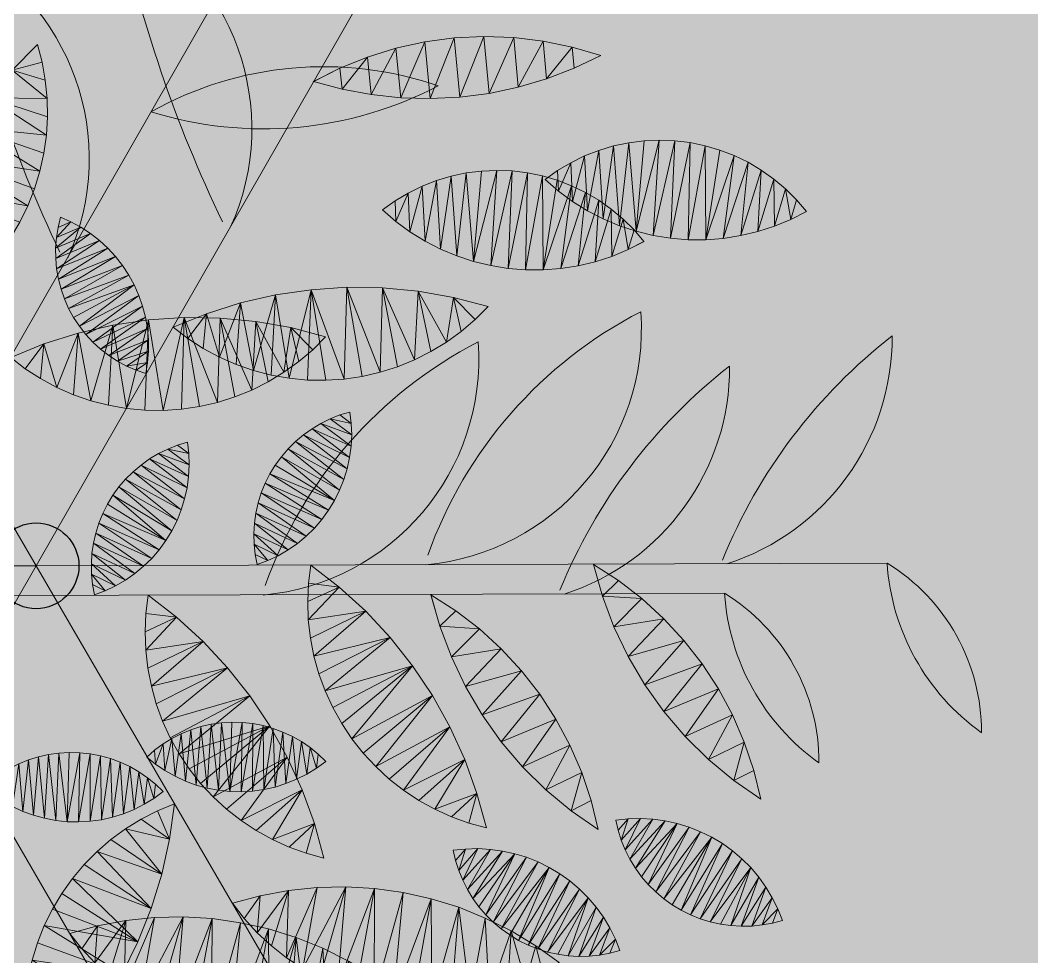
# Model space of a CAD drawing. Header units: metres. Extents: x -2858 to 512, y -1995 to 1252.
# Drawn here: x -513.494 to -512.314, y 400.945 to 402.038 of the extents above; entities that cross this region are included whole.
import ezdxf
from ezdxf.lldxf.tags import DXFTag

# ---------------------------------------------------------------- set-up
doc = ezdxf.new("R2010")
doc.units = ezdxf.units.M
doc.header["$PDMODE"] = 33
doc.header["$PDSIZE"] = 0.1
for name, color, linetype in [('Calque commun', 7, 'Continuous'), ('Calque14', 7, 'Continuous'), ('Calque19', 7, 'Continuous')]:
    doc.layers.add(name, color=color, linetype=linetype)
tags = doc.linetypes.add('HIDDENX2', pattern=[0.75, 0.5, -0.25]).pattern_tags.tags
tags[6:7] = [DXFTag(74, 4), DXFTag(75, 0), DXFTag(340, '0'), DXFTag(46, 1.0), DXFTag(50, 0.0), DXFTag(44, 0.0), DXFTag(45, 0.0)]
tags[4:5] = [DXFTag(74, 4), DXFTag(75, 0), DXFTag(340, '0'), DXFTag(46, 1.0), DXFTag(50, 0.0), DXFTag(44, 0.0), DXFTag(45, 0.0)]

# ---------------------------------------------------------------- blocks, each defined once
blk = doc.blocks.new('hatch2')
at = {"layer": 'Calque commun', "color": 6, "linetype": 'Continuous', "lineweight": 9}
mesh = blk.add_polyface(dxfattribs=at)
corners = [(-25.9653, -31.5507), (-32.5653, -31.5507), (-32.5653, -29.7153), (-25.9653, -28.4153), (-39.1748, -29.7153), (-32.5653, -22.3507), (-39.1748, -20.5153), (-25.9653, -22.3507), (-19.3559, -28.4153), (-25.9653, -19.2153), (-19.3559, -19.2153), (-32.5653, -20.5153)]
mesh.append_faces([[corners[k] for k in face] for face in [(0, 2, 3), (6, 5, 4), (8, 7, 10)]], dxfattribs={"vtx0": -1, "vtx1": -1, "color": 6})
mesh.append_faces([[corners[k] for k in face] for face in [(3, 2, 5)]], dxfattribs={"vtx0": -1, "vtx1": -1, "vtx2": -1, "color": 6})
mesh.append_faces([[corners[k] for k in face] for face in [(3, 5, 7)]], dxfattribs={"vtx0": -1, "vtx2": -1, "color": 6})
mesh.append_faces([[corners[k] for k in face] for face in [(11, 5, 6)]], dxfattribs={"vtx1": -1, "color": 6})
mesh.append_faces([[corners[k] for k in face] for face in [(2, 4, 5), (8, 3, 7)]], dxfattribs={"vtx1": -1, "vtx2": -1, "color": 6})
mesh.append_faces([[corners[k] for k in face] for face in [(0, 1, 2), (7, 9, 10)]], dxfattribs={"vtx2": -1, "color": 6})
blk = doc.blocks.new('toitvilla13')
at = {"layer": 'Calque commun', "color": 0, "linetype": 'ByBlock', "lineweight": -2}
blk.add_blockref('hatch2', (0, 0), dxfattribs=at)
at = {"layer": 'Calque commun', "color": 9, "linetype": 'HIDDENX2', "lineweight": 18}
mesh = blk.add_polyface(dxfattribs=at)
corners = [(-32.5653, -22.3507), (-39.1748, -20.5153), (-39.1748, -29.7153), (-33.3448, -29.7153), (-24.6321, -28.4153), (-19.3559, -28.4153), (-25.9653, -22.3507), (-19.3559, -19.2153), (-32.5653, -29.7153), (-25.9653, -31.5507), (-25.9653, -28.4153), (-32.5653, -20.5153), (-32.5653, -31.5507), (-25.9653, -19.2153)]
mesh.append_faces([[corners[k] for k in face] for face in [(7, 6, 5), (8, 0, 3), (4, 6, 10)]], dxfattribs={"vtx0": -1, "vtx1": -1, "color": 9})
mesh.append_faces([[corners[k] for k in face] for face in [(8, 10, 0)]], dxfattribs={"vtx0": -1, "vtx1": -1, "vtx2": -1, "color": 9})
mesh.append_faces([[corners[k] for k in face] for face in [(0, 1, 2), (8, 9, 10), (10, 6, 0)]], dxfattribs={"vtx0": -1, "vtx2": -1, "color": 9})
mesh.append_faces([[corners[k] for k in face] for face in [(2, 3, 0), (4, 5, 6)]], dxfattribs={"vtx1": -1, "vtx2": -1, "color": 9})
mesh.append_faces([[corners[k] for k in face] for face in [(0, 11, 1), (8, 12, 9), (7, 13, 6)]], dxfattribs={"vtx2": -1, "color": 9})
blk = doc.blocks.new('PointTopo_SPE')
at = {"layer": 'Calque commun', "color": 1, "linetype": 'ByBlock', "lineweight": -2}
blk.add_point((0, 0), dxfattribs=at)
blk = doc.blocks.new('SPE33')
at = {"layer": 'Calque19', "color": 34, "linetype": 'Continuous', "lineweight": 9}
for p, q in [((0, 0), (0.3064, 0.9445)), ((-0.6647, 0.7378), (0, 0)), ((0.9716, 0.2069), (0, 0)), ((0, 0), (-0.9711, -0.2069)), ((-0.3064, -0.9445), (0, 0)), ((0, 0), (0.6647, -0.7376))]:
    blk.add_line(p, q, dxfattribs=at)
at = {"layer": 'Calque19', "color": 102, "linetype": 'Continuous', "lineweight": 9, "flags": 128}
for points in [[(-0.5393, 0.5989), (-0.5393, 0.5989, 0.327473), (-0.8663, 0.5653), (-0.8663, 0.5653, 0.131285), (-0.5393, 0.5922)], [(-0.3041, 0.3379), (-0.3041, 0.3379, 0.408885), (-0.6916, 0.3279), (-0.6916, 0.3279, 0.190387), (-0.3142, 0.3323)], [(-0.4452, -0.0944), (-0.4452, -0.0944, 0.407196), (-0.63, -0.436), (-0.63, -0.436, 0.059849), (-0.4441, -0.1056)]]:
    blk.add_lwpolyline(points, format="xyb", dxfattribs=at)
at = {"layer": 'Calque19', "color": 102, "linetype": 'Continuous', "lineweight": 9}
for centre, radius, start, end in [((-0.4376, 0.779), 0.2309, 131.5857, 190.2892), ((-0.8538, 0.9229), 0.2646, 315.6147, 6.2602)]:
    blk.add_arc(centre, radius, start, end, dxfattribs=at)
mesh = blk.add_polyface(dxfattribs=at)
corners = [(-0.2943, 0.8273), (-0.2927, 0.8129), (-0.206, 0.8407), (-0.1991, 0.8048), (-0.2861, 0.7847), (-0.1988, 0.7926), (-0.29, 0.7987), (-0.2232, 0.7119), (-0.2169, 0.7224), (-0.2409, 0.7116), (-0.2509, 0.7221), (-0.2116, 0.7334), (-0.2036, 0.7564), (-0.268, 0.7454), (-0.2071, 0.7447), (-0.2919, 0.8705), (-0.228, 0.884), (-0.2356, 0.8935), (-0.2027, 0.8289), (-0.2212, 0.8739), (-0.2939, 0.8562), (-0.2599, 0.7334), (-0.2888, 0.8846), (-0.2439, 0.9025), (-0.2845, 0.8984), (-0.2751, 0.758), (-0.2152, 0.8632), (-0.2792, 0.9119), (-0.2529, 0.9107), (-0.2625, 0.9182), (-0.2102, 0.8521), (-0.1994, 0.7804), (-0.201, 0.7683), (-0.2947, 0.8417), (-0.2005, 0.8169), (-0.2302, 0.7019), (-0.2812, 0.7711), (-0.2727, 0.9248)]
mesh.append_faces([[corners[k] for k in face] for face in [(3, 4, 5), (12, 13, 14), (6, 18, 1), (22, 23, 24), (19, 20, 26), (30, 0, 2), (31, 25, 32), (28, 24, 23), (5, 36, 31), (10, 11, 21)]], dxfattribs={"vtx0": -1, "vtx1": -1, "color": 102})
mesh.append_faces([[corners[k] for k in face] for face in [(10, 8, 11), (15, 16, 17), (12, 25, 13), (27, 28, 29), (26, 20, 33), (6, 34, 18), (6, 3, 34), (22, 17, 23), (5, 4, 36), (31, 36, 25), (27, 29, 37), (30, 33, 0)]], dxfattribs={"vtx0": -1, "vtx2": -1, "color": 102})
mesh.append_faces([[corners[k] for k in face] for face in [(0, 1, 2), (6, 4, 3), (7, 8, 9), (19, 16, 20), (13, 21, 14), (11, 14, 21), (15, 20, 16), (18, 2, 1), (12, 32, 25), (27, 24, 28), (30, 26, 33), (10, 9, 8), (22, 15, 17)]], dxfattribs={"vtx1": -1, "vtx2": -1, "color": 102})
mesh.append_faces([[corners[k] for k in face] for face in [(9, 35, 7)]], dxfattribs={"vtx2": -1, "color": 102})
mesh = blk.add_polyface(dxfattribs=at)
corners = [(-0.4431, 0.5523), (-0.4406, 0.5178), (-0.4145, 0.5159), (-0.4332, 0.6555), (-0.362, 0.6591), (-0.4242, 0.689), (-0.3565, 0.7737), (-0.3979, 0.753), (-0.355, 0.7354), (-0.3821, 0.5852), (-0.3704, 0.6217), (-0.4394, 0.6214), (-0.4351, 0.4835), (-0.4124, 0.7215), (-0.3568, 0.6971), (-0.3968, 0.5498), (-0.4427, 0.5869), (-0.3612, 0.8117), (-0.3808, 0.7831)]
mesh.append_faces([[corners[k] for k in face] for face in [(3, 4, 5), (6, 7, 8), (12, 2, 1), (8, 13, 14), (15, 0, 2), (14, 5, 4)]], dxfattribs={"vtx0": -1, "vtx1": -1, "color": 102})
mesh.append_faces([[corners[k] for k in face] for face in [(3, 10, 4), (15, 16, 0), (14, 13, 5), (6, 18, 7), (8, 7, 13), (9, 11, 16)]], dxfattribs={"vtx0": -1, "vtx2": -1, "color": 102})
mesh.append_faces([[corners[k] for k in face] for face in [(0, 1, 2), (9, 10, 11), (3, 11, 10), (6, 17, 18), (15, 9, 16)]], dxfattribs={"vtx1": -1, "vtx2": -1, "color": 102})
mesh = blk.add_polyface(dxfattribs=at)
corners = [(-0.0586, 0.7301), (-0.0195, 0.7489), (-0.0406, 0.7571), (0.0007, 0.739), (-0.0524, 0.6971), (0.0386, 0.7146), (0.0202, 0.7276), (-0.0435, 0.6647), (-0.0321, 0.6332), (0.0559, 0.7001), (0.0858, 0.472), (0.1124, 0.4516), (0.1468, 0.4779), (0.0867, 0.6672), (-0.0181, 0.6026), (0.1001, 0.649), (0.1221, 0.6097), (0.017, 0.5454), (0.1306, 0.5888), (-0.0017, 0.5733), (0.1119, 0.6298), (0.0609, 0.4946), (0.1425, 0.5453), (0.0379, 0.5191), (0.072, 0.6843), (0.1472, 0.5005), (0.1458, 0.523), (0.1374, 0.5673), (-0.0622, 0.7635), (0.1446, 0.4555), (0.1406, 0.4333)]
mesh.append_faces([[corners[k] for k in face] for face in [(5, 8, 9), (13, 14, 15), (16, 17, 18), (21, 22, 23), (24, 14, 13), (19, 15, 14), (3, 4, 6), (7, 6, 4), (18, 23, 27)]], dxfattribs={"vtx0": -1, "vtx1": -1, "color": 102})
mesh.append_faces([[corners[k] for k in face] for face in [(0, 1, 2), (5, 7, 8), (19, 20, 15), (10, 25, 26), (18, 17, 23), (0, 2, 28), (24, 8, 14), (21, 26, 22), (23, 22, 27), (10, 12, 25), (29, 11, 30)]], dxfattribs={"vtx0": -1, "vtx2": -1, "color": 102})
mesh.append_faces([[corners[k] for k in face] for face in [(3, 1, 4), (5, 6, 7), (10, 11, 12), (24, 9, 8), (19, 17, 20), (21, 10, 26), (0, 4, 1), (29, 12, 11), (16, 20, 17)]], dxfattribs={"vtx1": -1, "vtx2": -1, "color": 102})
mesh = blk.add_polyface(dxfattribs=at)
corners = [(-0.1969, 0.2504), (-0.2175, 0.2801), (-0.2145, 0.2383), (-0.0988, 0.5362), (-0.1653, 0.5235), (-0.094, 0.5153), (-0.1804, 0.264), (-0.2171, 0.3219), (-0.1378, 0.3118), (-0.2133, 0.3637), (-0.1507, 0.2947), (-0.0898, 0.4515), (-0.1958, 0.4455), (-0.0918, 0.4302), (-0.1263, 0.3298), (-0.0955, 0.4091), (-0.2062, 0.405), (-0.1008, 0.3884), (-0.1649, 0.2787), (-0.1821, 0.4851), (-0.0895, 0.4729), (-0.1454, 0.5604), (-0.1163, 0.3486), (-0.1078, 0.3682), (-0.0909, 0.4942), (-0.1131, 0.5764), (-0.1227, 0.5955), (-0.1052, 0.5566)]
mesh.append_faces([[corners[k] for k in face] for face in [(3, 4, 5), (6, 1, 0), (7, 8, 9), (11, 12, 13), (14, 9, 8), (15, 16, 17), (17, 16, 23), (19, 24, 4), (25, 21, 27)]], dxfattribs={"vtx0": -1, "vtx1": -1, "color": 102})
mesh.append_faces([[corners[k] for k in face] for face in [(0, 1, 2), (7, 10, 8), (15, 12, 16), (19, 11, 20), (3, 21, 4), (16, 22, 23), (25, 26, 21), (7, 18, 10), (19, 20, 24)]], dxfattribs={"vtx0": -1, "vtx2": -1, "color": 102})
mesh.append_faces([[corners[k] for k in face] for face in [(7, 1, 18), (19, 12, 11), (16, 9, 22), (15, 13, 12), (24, 5, 4), (3, 27, 21), (14, 22, 9), (6, 18, 1)]], dxfattribs={"vtx1": -1, "vtx2": -1, "color": 102})
mesh = blk.add_polyface(dxfattribs=at)
corners = [(-0.0243, 0.3013), (0.0368, 0.3541), (-0.0315, 0.3112), (0.0801, 0.245), (0.0794, 0.2583), (0.068, 0.2465), (-0.0164, 0.292), (-0.0078, 0.2834), (0.0454, 0.344), (-0.0052, 0.3867), (-0.0512, 0.3556), (-0.0476, 0.3439), (0.066, 0.3098), (0.0115, 0.2685), (0.022, 0.2622), (0.0601, 0.3217), (0.0015, 0.2755), (0.0532, 0.3332), (0.0171, 0.3722), (0.0063, 0.3799), (-0.0432, 0.3326), (-0.0378, 0.3217), (0.0273, 0.3636), (0.0709, 0.2974), (-0.0296, 0.3974), (-0.0424, 0.4013), (-0.0553, 0.3796), (0.0329, 0.2569), (-0.0559, 0.3918), (0.056, 0.249), (0.0777, 0.2715), (-0.0555, 0.404), (-0.0555, 0.404), (0.0748, 0.2846), (0.0443, 0.2525), (-0.0172, 0.3926), (-0.0537, 0.3675)]
mesh.append_faces([[corners[k] for k in face] for face in [(0, 1, 2), (13, 15, 16), (12, 14, 23), (9, 11, 19), (28, 25, 31), (17, 16, 15), (33, 34, 30), (6, 8, 0), (22, 2, 1), (21, 18, 20), (29, 30, 34), (24, 36, 35)]], dxfattribs={"vtx0": -1, "vtx1": -1, "color": 102})
mesh.append_faces([[corners[k] for k in face] for face in [(9, 10, 11), (12, 13, 14), (21, 22, 18), (29, 4, 30), (33, 27, 34), (24, 26, 36), (0, 8, 1), (17, 7, 16)]], dxfattribs={"vtx0": -1, "vtx2": -1, "color": 102})
mesh.append_faces([[corners[k] for k in face] for face in [(3, 4, 5), (6, 7, 8), (17, 8, 7), (18, 19, 20), (24, 25, 26), (14, 27, 23), (28, 26, 25), (9, 35, 10), (29, 5, 4), (36, 10, 35), (21, 2, 22), (33, 23, 27), (11, 20, 19), (12, 15, 13)]], dxfattribs={"vtx1": -1, "vtx2": -1, "color": 102})
mesh.append_faces([[corners[k] for k in face] for face in [(25, 32, 31)]], dxfattribs={"vtx2": -1, "color": 102})
mesh = blk.add_polyface(dxfattribs=at)
corners = [(0.1588, 0.2825), (0.1338, 0.3288), (0.1383, 0.2886), (0.2649, 0.2775), (0.2859, 0.2815), (0.2476, 0.3812), (0.329, 0.4003), (0.3646, 0.3139), (0.3824, 0.3258), (0.2436, 0.2751), (0.2083, 0.3668), (0.4124, 0.4061), (0.3705, 0.4049), (0.4148, 0.3536), (0.3064, 0.2872), (0.3265, 0.2946), (0.3459, 0.3035), (0.2879, 0.3924), (0.3991, 0.3391), (0.1703, 0.3493), (0.2223, 0.2744), (0.1184, 0.2962), (0.4424, 0.3862), (0.4541, 0.404), (0.1797, 0.2782), (0.2009, 0.2754), (0.0991, 0.3055), (0.4292, 0.3693)]
mesh.append_faces([[corners[k] for k in face] for face in [(0, 1, 2), (14, 5, 4), (6, 8, 12), (2, 1, 21), (11, 22, 23), (20, 10, 25), (26, 21, 1), (24, 19, 0), (3, 5, 9)]], dxfattribs={"vtx0": -1, "vtx1": -1, "color": 102})
mesh.append_faces([[corners[k] for k in face] for face in [(6, 7, 8), (9, 5, 10), (14, 17, 5), (12, 8, 18), (6, 16, 7), (12, 18, 13), (25, 10, 19), (11, 13, 27), (11, 27, 22)]], dxfattribs={"vtx0": -1, "vtx2": -1, "color": 102})
mesh.append_faces([[corners[k] for k in face] for face in [(3, 4, 5), (11, 12, 13), (15, 16, 17), (19, 1, 0), (20, 9, 10), (14, 15, 17), (24, 25, 19), (6, 17, 16)]], dxfattribs={"vtx1": -1, "vtx2": -1, "color": 102})
mesh = blk.add_polyface(dxfattribs=at)
corners = [(-0.8047, 0.3284), (-0.886, 0.2546), (-0.7911, 0.3131), (-0.7378, 0.2032), (-0.7833, 0.1579), (-0.7342, 0.1829), (-0.8701, 0.3776), (-0.9111, 0.3582), (-0.9105, 0.3403), (-0.8196, 0.3426), (-0.905, 0.3048), (-0.9, 0.2876), (-0.743, 0.223), (-0.7993, 0.166), (-0.8524, 0.3673), (-0.9085, 0.3224), (-0.7319, 0.1419), (-0.7323, 0.1625), (-0.7495, 0.1458), (-0.7666, 0.1512), (-0.8355, 0.3556), (-0.8667, 0.2243), (-0.7787, 0.2967), (-0.877, 0.2391), (-0.7579, 0.2613), (-0.7676, 0.2794), (-0.8552, 0.2105), (-0.8886, 0.3865), (-0.9078, 0.3939), (-0.9102, 0.3762), (-0.7497, 0.2425), (-0.8146, 0.1753), (-0.8291, 0.1859), (-0.8937, 0.2708), (-0.8427, 0.1977)]
mesh.append_faces([[corners[k] for k in face] for face in [(0, 1, 2), (3, 4, 5), (19, 5, 4), (21, 22, 23), (26, 25, 21), (30, 31, 12), (23, 2, 1), (9, 11, 0)]], dxfattribs={"vtx0": -1, "vtx1": -1, "color": 102})
mesh.append_faces([[corners[k] for k in face] for face in [(6, 7, 8), (9, 10, 11), (14, 8, 15), (23, 22, 2), (3, 13, 4), (20, 15, 10), (19, 17, 5), (30, 32, 31), (24, 34, 32), (0, 33, 1), (24, 26, 34), (21, 25, 22)]], dxfattribs={"vtx0": -1, "vtx2": -1, "color": 102})
mesh.append_faces([[corners[k] for k in face] for face in [(3, 12, 13), (16, 17, 18), (20, 14, 15), (24, 25, 26), (29, 7, 27), (6, 27, 7), (14, 6, 8), (9, 20, 10), (19, 18, 17), (31, 13, 12), (30, 24, 32), (11, 33, 0)]], dxfattribs={"vtx1": -1, "vtx2": -1, "color": 102})
mesh.append_faces([[corners[k] for k in face] for face in [(27, 28, 29)]], dxfattribs={"vtx2": -1, "color": 102})
mesh = blk.add_polyface(dxfattribs=at)
corners = [(-0.2387, 0.1391), (-0.2277, 0.1442), (-0.2494, 0.2126), (-0.3456, 0.1368), (-0.3492, 0.1808), (-0.3596, 0.1724), (-0.2859, 0.1284), (-0.2891, 0.2086), (-0.302, 0.205), (-0.207, 0.1568), (-0.2229, 0.2097), (-0.2171, 0.1501), (-0.1849, 0.1974), (-0.1972, 0.2025), (-0.1886, 0.1726), (-0.1975, 0.1644), (-0.2738, 0.1296), (-0.3382, 0.1883), (-0.334, 0.1332), (-0.3145, 0.2005), (-0.3101, 0.1289), (-0.298, 0.1281), (-0.2619, 0.1318), (-0.2099, 0.2067), (-0.3568, 0.1414), (-0.3692, 0.1631), (-0.2361, 0.2117), (-0.276, 0.211), (-0.3221, 0.1306), (-0.3266, 0.1949), (-0.1805, 0.1816), (-0.2502, 0.135), (-0.2627, 0.2123), (-0.1731, 0.1912), (-0.3677, 0.1468), (-0.378, 0.1531)]
mesh.append_faces([[corners[k] for k in face] for face in [(9, 10, 11), (14, 13, 15), (26, 11, 10), (6, 8, 21), (0, 32, 31), (24, 25, 34), (31, 27, 22), (19, 21, 8), (29, 20, 19)]], dxfattribs={"vtx0": -1, "vtx1": -1, "color": 102})
mesh.append_faces([[corners[k] for k in face] for face in [(3, 4, 5), (6, 7, 8), (19, 20, 21), (15, 13, 23), (24, 5, 25), (9, 23, 10), (17, 18, 28), (12, 14, 30), (31, 32, 27), (12, 30, 33), (29, 28, 20), (26, 1, 11), (0, 2, 32)]], dxfattribs={"vtx0": -1, "vtx2": -1, "color": 102})
mesh.append_faces([[corners[k] for k in face] for face in [(0, 1, 2), (12, 13, 14), (6, 16, 7), (17, 4, 18), (16, 22, 7), (26, 2, 1), (27, 7, 22), (29, 17, 28), (3, 18, 4), (24, 3, 5), (9, 15, 23), (25, 35, 34)]], dxfattribs={"vtx1": -1, "vtx2": -1, "color": 102})
mesh = blk.add_polyface(dxfattribs=at)
corners = [(-0.339, 0.0369), (-0.4219, -0.0027), (-0.3878, -0.0268), (-0.3308, 0.0172), (-0.5114, 0.0849), (-0.4544, 0.1592), (-0.4736, 0.1686), (-0.514, 0.1827), (-0.5583, 0.154), (-0.5362, 0.1185), (-0.3518, -0.0481), (-0.3142, -0.0664), (-0.3158, -0.0451), (-0.4541, 0.0241), (-0.4021, 0.1223), (-0.484, 0.0533), (-0.5774, 0.1912), (-0.556, 0.1901), (-0.3601, 0.0741), (-0.3488, 0.0559), (-0.436, 0.1484), (-0.4185, 0.136), (-0.3191, -0.0239), (-0.3728, 0.0913), (-0.5348, 0.1872), (-0.3241, -0.0031), (-0.4935, 0.1765), (-0.3868, 0.1074)]
mesh.append_faces([[corners[k] for k in face] for face in [(0, 2, 3), (13, 14, 15), (18, 1, 19), (20, 15, 21), (22, 10, 12), (23, 13, 18), (25, 10, 22), (21, 15, 14), (24, 8, 7), (4, 6, 9), (26, 9, 6)]], dxfattribs={"vtx0": -1, "vtx1": -1, "color": 102})
mesh.append_faces([[corners[k] for k in face] for face in [(0, 1, 2), (4, 5, 6), (7, 8, 9), (4, 20, 5), (25, 2, 10)]], dxfattribs={"vtx0": -1, "vtx2": -1, "color": 102})
mesh.append_faces([[corners[k] for k in face] for face in [(16, 8, 17)]], dxfattribs={"vtx1": -1, "color": 102})
mesh.append_faces([[corners[k] for k in face] for face in [(4, 15, 20), (24, 17, 8), (26, 7, 9), (0, 19, 1), (27, 14, 13), (25, 3, 2), (13, 1, 18), (23, 27, 13)]], dxfattribs={"vtx1": -1, "vtx2": -1, "color": 102})
mesh.append_faces([[corners[k] for k in face] for face in [(10, 11, 12)]], dxfattribs={"vtx2": -1, "color": 102})
mesh = blk.add_polyface(dxfattribs=at)
corners = [(-0.6526, -0.1049), (-0.6705, -0.0754), (-0.7002, -0.108), (-0.73, -0.0902), (-0.6907, -0.0473), (-0.7582, -0.0699), (-0.7634, 0.0261), (-0.8089, -0.0227), (-0.7373, 0.0035), (-0.8683, 0.0624), (-0.8513, 0.0804), (-0.8831, 0.0938), (-0.713, -0.021), (-0.7845, -0.0474), (-0.8311, 0.004), (-0.8509, 0.0324), (-0.7913, 0.0465), (-0.6691, -0.1233), (-0.6367, -0.1358), (-0.6371, -0.1357), (-0.6371, -0.1357), (-0.8831, 0.0938), (-0.8206, 0.0646)]
mesh.append_faces([[corners[k] for k in face] for face in [(3, 4, 5), (6, 7, 8), (9, 10, 11), (0, 17, 20), (16, 14, 6), (12, 5, 4), (22, 15, 16)]], dxfattribs={"vtx0": -1, "vtx1": -1, "color": 102})
mesh.append_faces([[corners[k] for k in face] for face in [(3, 1, 4), (12, 13, 5), (6, 14, 7), (0, 2, 17), (8, 7, 13), (9, 22, 10)]], dxfattribs={"vtx0": -1, "vtx2": -1, "color": 102})
mesh.append_faces([[corners[k] for k in face] for face in [(0, 1, 2), (3, 2, 1), (15, 14, 16), (12, 8, 13), (19, 20, 17), (9, 15, 22)]], dxfattribs={"vtx1": -1, "vtx2": -1, "color": 102})
mesh.append_faces([[corners[k] for k in face] for face in [(17, 18, 19), (10, 21, 11)]], dxfattribs={"vtx2": -1, "color": 102})
mesh = blk.add_polyface(dxfattribs=at)
corners = [(-0.332, -0.1849), (-0.2667, -0.2038), (-0.3307, -0.1717), (-0.26, -0.1937), (-0.2441, -0.0768), (-0.2637, -0.0613), (-0.2742, -0.0694), (-0.3087, -0.1095), (-0.3151, -0.1211), (-0.2398, -0.1369), (-0.2413, -0.0886), (-0.2841, -0.0783), (-0.242, -0.1488), (-0.2451, -0.1606), (-0.3206, -0.1332), (-0.2491, -0.172), (-0.3292, -0.2245), (-0.3011, -0.2378), (-0.2915, -0.2304), (-0.2394, -0.1006), (-0.2931, -0.088), (-0.3261, -0.2374), (-0.2387, -0.1248), (-0.3013, -0.0984), (-0.2526, -0.0541), (-0.2479, -0.0652), (-0.2386, -0.1127), (-0.3284, -0.1586), (-0.2742, -0.2133), (-0.2541, -0.1831), (-0.325, -0.1457), (-0.3312, -0.2114), (-0.2526, -0.0541), (-0.3113, -0.2443), (-0.322, -0.2501), (-0.2825, -0.2222), (-0.3321, -0.1981), (-0.322, -0.2501)]
mesh.append_faces([[corners[k] for k in face] for face in [(0, 1, 2), (3, 2, 1), (9, 8, 12), (4, 6, 10), (13, 14, 15), (22, 7, 9), (33, 21, 34), (30, 15, 14), (31, 35, 36), (29, 27, 3), (36, 28, 0), (23, 26, 20), (19, 20, 26)]], dxfattribs={"vtx0": -1, "vtx1": -1, "color": 102})
mesh.append_faces([[corners[k] for k in face] for face in [(4, 5, 6), (10, 6, 11), (16, 17, 18), (19, 11, 20), (22, 23, 7), (0, 28, 1), (29, 30, 27), (36, 35, 28), (12, 8, 14), (31, 18, 35)]], dxfattribs={"vtx0": -1, "vtx2": -1, "color": 102})
mesh.append_faces([[corners[k] for k in face] for face in [(7, 8, 9), (13, 12, 14), (16, 21, 17), (24, 5, 25), (19, 10, 11), (22, 26, 23), (4, 25, 5), (27, 2, 3), (29, 15, 30), (31, 16, 18), (33, 17, 21)]], dxfattribs={"vtx1": -1, "vtx2": -1, "color": 102})
mesh.append_faces([[corners[k] for k in face] for face in [(25, 32, 24), (21, 37, 34)]], dxfattribs={"vtx2": -1, "color": 102})
mesh = blk.add_polyface(dxfattribs=at)
corners = [(-0.159, -0.2822), (-0.1339, -0.3283), (-0.1385, -0.2882), (-0.1703, -0.3489), (-0.1799, -0.2779), (-0.2011, -0.2753), (-0.2476, -0.381), (-0.2861, -0.2816), (-0.3067, -0.2874), (-0.4542, -0.4046), (-0.4124, -0.4065), (-0.4424, -0.3867), (-0.2083, -0.3665), (-0.2439, -0.2751), (-0.2225, -0.2743), (-0.4293, -0.3699), (-0.4149, -0.3541), (-0.1185, -0.2958), (-0.3825, -0.3262), (-0.3289, -0.4003), (-0.3648, -0.3143), (-0.2879, -0.3923), (-0.3267, -0.2948), (-0.3462, -0.3038), (-0.3705, -0.4051), (-0.0991, -0.3049), (-0.2651, -0.2775), (-0.3993, -0.3395)]
mesh.append_faces([[corners[k] for k in face] for face in [(17, 1, 25)]], dxfattribs={"vtx0": -1, "color": 102})
mesh.append_faces([[corners[k] for k in face] for face in [(0, 1, 2), (15, 10, 16), (18, 19, 20), (11, 10, 15), (3, 5, 12), (6, 8, 21), (21, 23, 19), (24, 16, 10)]], dxfattribs={"vtx0": -1, "vtx1": -1, "color": 102})
mesh.append_faces([[corners[k] for k in face] for face in [(3, 4, 5), (6, 7, 8), (21, 8, 22), (21, 22, 23), (18, 24, 19), (6, 26, 7), (24, 27, 16), (3, 0, 4), (19, 23, 20), (6, 13, 26)]], dxfattribs={"vtx0": -1, "vtx2": -1, "color": 102})
mesh.append_faces([[corners[k] for k in face] for face in [(9, 10, 11), (6, 12, 13), (5, 14, 12), (17, 2, 1), (3, 1, 0), (18, 27, 24), (14, 13, 12)]], dxfattribs={"vtx1": -1, "vtx2": -1, "color": 102})
blk = doc.blocks.new('geometrebondepartleger')
at = {"layer": 'Calque14', "color": 0, "linetype": 'ByBlock', "lineweight": -2}
blk.add_blockref('PointTopo_SPE', (108.1419, 117.4364, 205.5194), dxfattribs=at)
at = {"layer": 'Calque19', "color": 0, "linetype": 'ByBlock', "lineweight": -2}
blk.add_blockref('SPE33', (108.1419, 117.4364, 79), dxfattribs=at)
blk = doc.blocks.new('_20')
at = {"layer": 'Calque19', "color": 82, "linetype": 'Continuous', "lineweight": 9}
for p, q in [((0, 0, 79), (0.3064, 0.9445, 79)), ((-0.6647, 0.7378, 79), (0, 0, 79)), ((0, 0, 79), (-0.9711, -0.2069, 79))]:
    blk.add_line(p, q, dxfattribs=at)
at = {"layer": 'Calque19', "color": 82, "linetype": 'Continuous', "lineweight": 9, "flags": 128}
for points in [[(-0.5393, 0.5989), (-0.5393, 0.5989, 0.327473), (-0.8663, 0.5653), (-0.8663, 0.5653, 0.131285), (-0.5393, 0.5922)], [(-0.3041, 0.338), (-0.3041, 0.3379, 0.408885), (-0.6916, 0.3279), (-0.6916, 0.3279, 0.190387), (-0.3142, 0.3323)], [(-0.4452, -0.0944), (-0.4452, -0.0944, 0.407196), (-0.63, -0.436), (-0.63, -0.436, 0.059849), (-0.4441, -0.1056)]]:
    blk.add_lwpolyline(points, format="xyb", dxfattribs=at)
blk.add_lwpolyline([(-0.6371, -0.1357), (-0.6371, -0.1357, 0.199071), (-0.8831, 0.0938), (-0.8831, 0.0938, 0.2141), (-0.6367, -0.1358)], format="xyb", close=True, dxfattribs=at)
at = {"layer": 'Calque19', "color": 82, "linetype": 'Continuous', "lineweight": 9}
for centre, radius, start, end in [((-0.4376, 0.779, 79), 0.2309, 131.5857, 190.2892), ((-0.8538, 0.9229, 79), 0.2646, 315.6147, 6.2602)]:
    blk.add_arc(centre, radius, start, end, dxfattribs=at)
mesh = blk.add_polyface(dxfattribs=at)
corners = [(-0.2302, 0.7019, 79), (-0.2302, 0.7019, 79), (-0.2231, 0.7119, 79), (-0.2792, 0.9119, 79), (-0.2625, 0.9181, 79), (-0.2727, 0.9248, 79), (-0.228, 0.884, 79), (-0.2356, 0.8935, 79), (-0.2919, 0.8705, 79), (-0.1991, 0.8048, 79), (-0.29, 0.7987, 79), (-0.2862, 0.7847, 79), (-0.2939, 0.8562, 79), (-0.2947, 0.8417, 79), (-0.2152, 0.8632, 79), (-0.2036, 0.7564, 79), (-0.268, 0.7454, 79), (-0.2071, 0.7447, 79), (-0.2212, 0.8738, 79), (-0.2943, 0.8272, 79), (-0.206, 0.8407, 79), (-0.2102, 0.8521, 79), (-0.2751, 0.758, 79), (-0.1988, 0.7926, 79), (-0.2529, 0.9107, 79), (-0.2027, 0.8289, 79), (-0.2005, 0.8169, 79), (-0.2888, 0.8846, 79), (-0.201, 0.7683, 79), (-0.1994, 0.7804, 79), (-0.2812, 0.7711, 79), (-0.2116, 0.7334, 79), (-0.2509, 0.7221, 79), (-0.2169, 0.7224, 79), (-0.2599, 0.7334, 79), (-0.2727, 0.9248, 79), (-0.2409, 0.7116, 79), (-0.2927, 0.8129, 79), (-0.2439, 0.9025, 79), (-0.2845, 0.8984, 79)]
mesh.append_faces([[corners[k] for k in face] for face in [(15, 16, 17), (6, 12, 18), (25, 10, 26), (23, 30, 29), (31, 32, 33), (34, 17, 16), (36, 33, 32), (0, 2, 36), (37, 20, 19), (19, 21, 13), (22, 29, 30), (24, 39, 38)]], dxfattribs={"vtx0": -1, "vtx1": -1, "color": 82})
mesh.append_faces([[corners[k] for k in face] for face in [(3, 4, 5), (9, 10, 11), (6, 8, 12), (19, 20, 21), (22, 28, 29), (34, 31, 17), (22, 15, 28), (23, 11, 30), (36, 2, 33), (27, 7, 38), (37, 25, 20), (12, 14, 18), (24, 3, 39)]], dxfattribs={"vtx0": -1, "vtx2": -1, "color": 82})
mesh.append_faces([[corners[k] for k in face] for face in [(6, 7, 8), (12, 13, 14), (22, 16, 15), (23, 9, 11), (24, 4, 3), (27, 8, 7), (9, 26, 10), (37, 10, 25), (34, 32, 31), (39, 27, 38), (21, 14, 13)]], dxfattribs={"vtx1": -1, "vtx2": -1, "color": 82})
mesh.append_faces([[corners[k] for k in face] for face in [(0, 1, 2), (5, 35, 3)]], dxfattribs={"vtx2": -1, "color": 82})
mesh = blk.add_polyface(dxfattribs=at)
corners = [(-0.4427, 0.5869, 79), (-0.4431, 0.5523, 79), (-0.3968, 0.5498, 79), (-0.4332, 0.6555, 79), (-0.3704, 0.6217, 79), (-0.362, 0.6591, 79), (-0.4124, 0.7215, 79), (-0.3568, 0.6971, 79), (-0.355, 0.7354, 79), (-0.4145, 0.5159, 79), (-0.4406, 0.5178, 79), (-0.4351, 0.4836, 79), (-0.4242, 0.689, 79), (-0.3808, 0.7831, 79), (-0.3565, 0.7737, 79), (-0.3612, 0.8117, 79), (-0.3821, 0.5852, 79), (-0.4394, 0.6214, 79), (-0.3979, 0.753, 79), (-0.3612, 0.8117, 79), (-0.4351, 0.4835, 79)]
mesh.append_faces([[corners[k] for k in face] for face in [(13, 15, 19), (9, 11, 20)]], dxfattribs={"vtx0": -1, "color": 82})
mesh.append_faces([[corners[k] for k in face] for face in [(0, 16, 17), (6, 8, 18), (3, 5, 12), (4, 17, 16)]], dxfattribs={"vtx0": -1, "vtx1": -1, "color": 82})
mesh.append_faces([[corners[k] for k in face] for face in [(3, 4, 5), (6, 7, 8), (9, 10, 11), (13, 14, 15), (18, 8, 14), (0, 2, 16), (12, 5, 7), (9, 1, 10)]], dxfattribs={"vtx0": -1, "vtx2": -1, "color": 82})
mesh.append_faces([[corners[k] for k in face] for face in [(0, 1, 2), (6, 12, 7), (9, 2, 1), (13, 18, 14), (3, 17, 4)]], dxfattribs={"vtx1": -1, "vtx2": -1, "color": 82})
mesh = blk.add_polyface(dxfattribs=at)
corners = [(-0.0435, 0.6647, 79), (-0.0321, 0.6332, 79), (0.0386, 0.7146, 79), (-0.0181, 0.6026, 79), (-0.0017, 0.5733, 79), (0.1001, 0.649, 79), (0.017, 0.5454, 79), (0.0379, 0.5191, 79), (0.1306, 0.5888, 79), (0.1458, 0.523, 79), (0.1425, 0.5453, 79), (0.0609, 0.4946, 79), (0.0202, 0.7276, 79), (-0.0524, 0.6971, 79), (0.0868, 0.6672, 79), (0.072, 0.6843, 79), (0.1374, 0.5673, 79), (0.0007, 0.739, 79), (0.1468, 0.4779, 79), (0.1472, 0.5005, 79), (0.0858, 0.472, 79), (0.1124, 0.4516, 79), (-0.0622, 0.7635, 79), (-0.0586, 0.7301, 79), (-0.0406, 0.7571, 79), (-0.0195, 0.7489, 79), (0.1221, 0.6097, 79), (0.1446, 0.4555, 79), (0.0559, 0.7001, 79), (0.1119, 0.6298, 79), (0.1406, 0.4333, 79), (-0.0622, 0.7635, 79)]
mesh.append_faces([[corners[k] for k in face] for face in [(0, 12, 13), (3, 15, 1), (21, 18, 20), (9, 20, 19), (2, 1, 28), (28, 1, 15), (6, 29, 4), (14, 3, 5)]], dxfattribs={"vtx0": -1, "vtx1": -1, "color": 82})
mesh.append_faces([[corners[k] for k in face] for face in [(7, 10, 16), (6, 8, 26), (21, 27, 18), (6, 26, 29), (4, 29, 5), (9, 11, 20), (0, 2, 12), (7, 16, 8), (25, 23, 13)]], dxfattribs={"vtx0": -1, "vtx2": -1, "color": 82})
mesh.append_faces([[corners[k] for k in face] for face in [(0, 1, 2), (3, 4, 5), (6, 7, 8), (9, 10, 11), (14, 15, 3), (12, 17, 13), (18, 19, 20), (22, 23, 24), (17, 25, 13), (7, 11, 10), (21, 30, 27), (25, 24, 23)]], dxfattribs={"vtx1": -1, "vtx2": -1, "color": 82})
mesh.append_faces([[corners[k] for k in face] for face in [(24, 31, 22)]], dxfattribs={"vtx2": -1, "color": 82})
mesh = blk.add_polyface(dxfattribs=at)
corners = [(-0.1008, 0.3884, 79), (-0.1958, 0.4455, 79), (-0.2062, 0.4049, 79), (-0.1821, 0.4851, 79), (-0.0895, 0.4729, 79), (-0.0909, 0.4942, 79), (-0.0988, 0.5362, 79), (-0.1052, 0.5566, 79), (-0.1454, 0.5604, 79), (-0.1131, 0.5764, 79), (-0.1227, 0.5955, 79), (-0.1227, 0.5955, 79), (-0.1263, 0.3298, 79), (-0.2133, 0.3637, 79), (-0.1378, 0.3118, 79), (-0.0955, 0.4091, 79), (-0.1653, 0.5235, 79), (-0.094, 0.5153, 79), (-0.1163, 0.3486, 79), (-0.1077, 0.3682, 79), (-0.0898, 0.4515, 79), (-0.0918, 0.4302, 79), (-0.2145, 0.2383, 79), (-0.1969, 0.2504, 79), (-0.2145, 0.2383, 79), (-0.2175, 0.28, 79), (-0.1649, 0.2787, 79), (-0.1804, 0.264, 79), (-0.2171, 0.3219, 79), (-0.1507, 0.2947, 79)]
mesh.append_faces([[corners[k] for k in face] for face in [(12, 13, 14), (3, 5, 16), (17, 16, 5), (13, 18, 2), (20, 1, 21), (26, 25, 27), (27, 25, 23), (29, 28, 26), (0, 2, 19), (9, 8, 7)]], dxfattribs={"vtx0": -1, "vtx1": -1, "color": 82})
mesh.append_faces([[corners[k] for k in face] for face in [(0, 1, 2), (3, 4, 5), (2, 18, 19), (1, 15, 21), (23, 25, 24), (20, 3, 1), (9, 11, 8), (6, 8, 16)]], dxfattribs={"vtx0": -1, "vtx2": -1, "color": 82})
mesh.append_faces([[corners[k] for k in face] for face in [(22, 23, 24)]], dxfattribs={"vtx1": -1, "color": 82})
mesh.append_faces([[corners[k] for k in face] for face in [(6, 7, 8), (0, 15, 1), (12, 18, 13), (17, 6, 16), (13, 28, 14), (20, 4, 3), (29, 14, 28), (28, 25, 26)]], dxfattribs={"vtx1": -1, "vtx2": -1, "color": 82})
mesh.append_faces([[corners[k] for k in face] for face in [(9, 10, 11)]], dxfattribs={"vtx2": -1, "color": 82})
mesh = blk.add_polyface(dxfattribs=at)
corners = [(0.056, 0.249, 79), (0.068, 0.2465, 79), (0.0794, 0.2583, 79), (0.0171, 0.3722, 79), (-0.0377, 0.3217, 79), (0.0273, 0.3636, 79), (0.0063, 0.3799, 79), (-0.0052, 0.3867, 79), (-0.0476, 0.3439, 79), (-0.0555, 0.404, 79), (-0.0555, 0.404, 79), (-0.0424, 0.4013, 79), (0.022, 0.2622, 79), (0.0329, 0.2569, 79), (0.071, 0.2974, 79), (-0.0296, 0.3974, 79), (-0.0553, 0.3796, 79), (-0.0078, 0.2834, 79), (0.0532, 0.3332, 79), (0.0454, 0.344, 79), (0.066, 0.3098, 79), (0.0601, 0.3217, 79), (0.0115, 0.2685, 79), (-0.0512, 0.3556, 79), (-0.0243, 0.3013, 79), (0.0368, 0.3541, 79), (-0.0164, 0.292, 79), (0.0748, 0.2846, 79), (0.0443, 0.2525, 79), (-0.0315, 0.3112, 79), (-0.0559, 0.3918, 79), (0.0015, 0.2755, 79), (0.0777, 0.2716, 79), (-0.0432, 0.3326, 79), (-0.0172, 0.3926, 79), (-0.0537, 0.3675, 79), (0.0801, 0.245, 79), (0.0801, 0.245, 79)]
mesh.append_faces([[corners[k] for k in face] for face in [(3, 4, 5), (27, 28, 32), (23, 34, 35), (31, 18, 17), (24, 25, 29), (12, 20, 22), (26, 19, 24), (30, 11, 10), (32, 0, 2), (15, 35, 34)]], dxfattribs={"vtx0": -1, "vtx1": -1, "color": 82})
mesh.append_faces([[corners[k] for k in face] for face in [(17, 18, 19), (24, 19, 25), (12, 14, 20), (27, 13, 28), (6, 8, 33), (23, 7, 34), (15, 16, 35), (5, 4, 29), (3, 33, 4), (31, 21, 18)]], dxfattribs={"vtx0": -1, "vtx2": -1, "color": 82})
mesh.append_faces([[corners[k] for k in face] for face in [(9, 10, 11)]], dxfattribs={"vtx1": -1, "color": 82})
mesh.append_faces([[corners[k] for k in face] for face in [(0, 1, 2), (6, 7, 8), (12, 13, 14), (15, 11, 16), (20, 21, 22), (23, 8, 7), (26, 17, 19), (25, 5, 29), (30, 16, 11), (31, 22, 21), (28, 0, 32), (3, 6, 33), (37, 2, 1), (27, 14, 13)]], dxfattribs={"vtx1": -1, "vtx2": -1, "color": 82})
mesh.append_faces([[corners[k] for k in face] for face in [(1, 36, 37)]], dxfattribs={"vtx2": -1, "color": 82})
mesh = blk.add_polyface(dxfattribs=at)
corners = [(-0.8355, 0.3556, 79), (-0.9085, 0.3224, 79), (-0.905, 0.3048, 79), (-0.7833, 0.1579, 79), (-0.7342, 0.1829, 79), (-0.7378, 0.2032, 79), (-0.7676, 0.2794, 79), (-0.8552, 0.2105, 79), (-0.7579, 0.2613, 79), (-0.8427, 0.1977, 79), (-0.8291, 0.1859, 79), (-0.7787, 0.2967, 79), (-0.8667, 0.2243, 79), (-0.7323, 0.1625, 79), (-0.7495, 0.1458, 79), (-0.7319, 0.1419, 79), (-0.7666, 0.1512, 79), (-0.877, 0.2391, 79), (-0.7911, 0.3131, 79), (-0.8047, 0.3284, 79), (-0.8196, 0.3426, 79), (-0.9, 0.2876, 79), (-0.8146, 0.1753, 79), (-0.7497, 0.2425, 79), (-0.886, 0.2546, 79), (-0.743, 0.223, 79), (-0.8937, 0.2708, 79), (-0.8886, 0.3865, 79), (-0.9078, 0.394, 79), (-0.9078, 0.3939, 79), (-0.7993, 0.166, 79), (-0.9111, 0.3582, 79), (-0.8701, 0.3776, 79), (-0.9105, 0.3403, 79), (-0.8524, 0.3673, 79), (-0.9102, 0.3762, 79), (-0.7319, 0.1419, 79)]
mesh.append_faces([[corners[k] for k in face] for face in [(13, 15, 36)]], dxfattribs={"vtx0": -1, "color": 82})
mesh.append_faces([[corners[k] for k in face] for face in [(6, 7, 8), (9, 8, 7), (22, 23, 10), (19, 24, 18), (25, 30, 5), (33, 32, 31), (16, 4, 3), (35, 27, 29), (0, 2, 20), (3, 5, 30)]], dxfattribs={"vtx0": -1, "vtx1": -1, "color": 82})
mesh.append_faces([[corners[k] for k in face] for face in [(0, 1, 2), (3, 4, 5), (13, 14, 15), (16, 13, 4), (17, 11, 18), (19, 21, 26), (10, 23, 8), (31, 32, 27), (6, 12, 7), (33, 34, 32), (25, 22, 30), (19, 26, 24)]], dxfattribs={"vtx0": -1, "vtx2": -1, "color": 82})
mesh.append_faces([[corners[k] for k in face] for face in [(9, 10, 8), (6, 11, 12), (19, 20, 21), (24, 17, 18), (25, 23, 22), (16, 14, 13), (17, 12, 11), (35, 31, 27), (2, 21, 20), (0, 34, 1), (33, 1, 34)]], dxfattribs={"vtx1": -1, "vtx2": -1, "color": 82})
mesh.append_faces([[corners[k] for k in face] for face in [(27, 28, 29)]], dxfattribs={"vtx2": -1, "color": 82})
mesh = blk.add_polyface(dxfattribs=at)
corners = [(-0.2502, 0.135, 79), (-0.2627, 0.2123, 79), (-0.276, 0.211, 79), (-0.1972, 0.2026, 79), (-0.1975, 0.1644, 79), (-0.1886, 0.1726, 79), (-0.2099, 0.2067, 79), (-0.2494, 0.2126, 79), (-0.2277, 0.1442, 79), (-0.2361, 0.2117, 79), (-0.3677, 0.1468, 79), (-0.3568, 0.1414, 79), (-0.3692, 0.1631, 79), (-0.3101, 0.1288, 79), (-0.3266, 0.1949, 79), (-0.3221, 0.1306, 79), (-0.2738, 0.1296, 79), (-0.2619, 0.1318, 79), (-0.2891, 0.2086, 79), (-0.378, 0.1532, 79), (-0.3596, 0.1724, 79), (-0.3456, 0.1368, 79), (-0.2859, 0.1284, 79), (-0.302, 0.205, 79), (-0.1805, 0.1816, 79), (-0.1731, 0.1912, 79), (-0.1731, 0.1912, 79), (-0.1849, 0.1974, 79), (-0.298, 0.1281, 79), (-0.334, 0.1332, 79), (-0.3382, 0.1883, 79), (-0.2387, 0.1391, 79), (-0.207, 0.1568, 79), (-0.2171, 0.1501, 79), (-0.2229, 0.2097, 79), (-0.3145, 0.2005, 79), (-0.3492, 0.1808, 79), (-0.378, 0.1531, 79)]
mesh.append_faces([[corners[k] for k in face] for face in [(6, 4, 3), (7, 8, 9), (13, 14, 15), (19, 10, 12), (22, 23, 28), (16, 18, 22), (24, 27, 5), (33, 9, 8), (0, 2, 17), (3, 5, 27), (36, 29, 30)]], dxfattribs={"vtx0": -1, "vtx1": -1, "color": 82})
mesh.append_faces([[corners[k] for k in face] for face in [(0, 1, 2), (3, 4, 5), (16, 2, 18), (20, 11, 21), (22, 18, 23), (24, 26, 27), (6, 32, 4), (33, 34, 9), (7, 31, 8), (36, 21, 29), (13, 35, 14)]], dxfattribs={"vtx0": -1, "vtx2": -1, "color": 82})
mesh.append_faces([[corners[k] for k in face] for face in [(10, 11, 12), (16, 17, 2), (20, 12, 11), (29, 15, 30), (0, 31, 1), (14, 30, 15), (23, 35, 28), (36, 20, 21), (13, 28, 35), (6, 34, 32), (7, 1, 31), (33, 32, 34)]], dxfattribs={"vtx1": -1, "vtx2": -1, "color": 82})
mesh.append_faces([[corners[k] for k in face] for face in [(24, 25, 26), (19, 37, 10)]], dxfattribs={"vtx2": -1, "color": 82})
mesh = blk.add_polyface(dxfattribs=at)
corners = [(-0.3241, -0.0031, 79), (-0.3308, 0.0172, 79), (-0.3878, -0.0268, 79), (-0.514, 0.1827, 79), (-0.5583, 0.154, 79), (-0.5362, 0.1185, 79), (-0.3142, -0.0664, 79), (-0.3158, -0.045, 79), (-0.3518, -0.0481, 79), (-0.339, 0.0369, 79), (-0.3868, 0.1074, 79), (-0.4021, 0.1224, 79), (-0.4839, 0.0533, 79), (-0.4736, 0.1686, 79), (-0.5114, 0.0849, 79), (-0.4544, 0.1593, 79), (-0.556, 0.1901, 79), (-0.5774, 0.1912, 79), (-0.4541, 0.0241, 79), (-0.4219, -0.0027, 79), (-0.3601, 0.0741, 79), (-0.4935, 0.1765, 79), (-0.5348, 0.1872, 79), (-0.3142, -0.0664, 79), (-0.3488, 0.0559, 79), (-0.3191, -0.0239, 79), (-0.436, 0.1484, 79), (-0.4185, 0.136, 79), (-0.3728, 0.0913, 79), (-0.5774, 0.1912, 79)]
mesh.append_faces([[corners[k] for k in face] for face in [(13, 14, 15), (18, 10, 12), (22, 4, 3), (3, 5, 21), (26, 12, 27), (2, 9, 19), (25, 8, 7)]], dxfattribs={"vtx0": -1, "vtx1": -1, "color": 82})
mesh.append_faces([[corners[k] for k in face] for face in [(3, 4, 5), (2, 1, 9), (16, 17, 4), (19, 24, 20), (0, 2, 8), (18, 20, 28), (26, 14, 12), (19, 9, 24), (12, 11, 27), (18, 28, 10), (13, 5, 14)]], dxfattribs={"vtx0": -1, "vtx2": -1, "color": 82})
mesh.append_faces([[corners[k] for k in face] for face in [(0, 1, 2), (6, 7, 8), (10, 11, 12), (18, 19, 20), (13, 21, 5), (25, 0, 8), (26, 15, 14), (22, 16, 4)]], dxfattribs={"vtx1": -1, "vtx2": -1, "color": 82})
mesh.append_faces([[corners[k] for k in face] for face in [(8, 23, 6), (16, 29, 17)]], dxfattribs={"vtx2": -1, "color": 82})

msp = doc.modelspace()

# ---------------------------------------------------------------- hatches: boundary and pattern name
at = {"layer": 'Calque commun', "linetype": 'Continuous', "lineweight": 9}
msp.add_hatch(color=41, dxfattribs=at).paths.add_polyline_path([(-511.1596, 408.4243), (-506.933, 409.7564), (-506.8698, 409.4623), (-505.9833, 409.7416), (-506.0466, 410.0358), (-504.8558, 410.4111), (-504.3003, 408.5878), (-506.4964, 407.8986), (-506.2262, 407.0415), (-502.9161, 408.0448), (-502.3864, 406.3687), (-495.8788, 408.4338), (-504.9956, 436.9112), (-515.4096, 433.5436), (-514.9967, 432.2293), (-525.2508, 429.0479), (-526.0588, 430.6878), (-518.9617, 432.8335), (-519.2575, 433.7363), (-518.8129, 433.8677), (-519.8948, 437.3014), (-513.7474, 439.2205), (-512.8082, 436.2716), (-505.4329, 438.6605), (-509.9341, 458.0845), (-508.5291, 457.9995), (-504.0016, 438.0701), (-494.1377, 407.2536), (-503.6095, 404.3665), (-504.0419, 405.785), (-512.5431, 403.1499), (-511.6653, 399.9671), (-518.371, 397.8881), (-519.161, 401.0996), (-519.5388, 402.8678), (-507.6575, 406.5928), (-508.0393, 407.8037), (-510.683, 406.9122)])

# ---------------------------------------------------------------- linework, layer by layer
at = {"layer": 'Calque commun', "color": 3, "linetype": 'HIDDENX2', "lineweight": 18, "extrusion": (0, 0, -1)}
msp.add_arc((494.5277, 544.1418), 162.6468, 258.823451, 321.396966, dxfattribs=at)
msp.add_arc((494.5277, 544.1418), 162.6468, 258.823451, 321.396966, dxfattribs=at)
msp.add_arc((494.5277, 544.1418), 162.6468, 258.823451, 321.396966, dxfattribs=at)

# ---------------------------------------------------------------- block references
at = {"layer": 'Calque commun', "color": 0, "linetype": 'ByBlock', "lineweight": -2}
for name, p, rotation in [('geometrebondepartleger', (-528.8356, 560.3039), 228.1617603435354), ('toitvilla13', (-524.6194, 362.4857), 197.4933286152844), ('_20', (-513.6654, 401.366), 228.1617603435354)]:
    msp.add_blockref(name, p, dxfattribs=dict(at, rotation=rotation))

doc.saveas('drawing.dxf')
